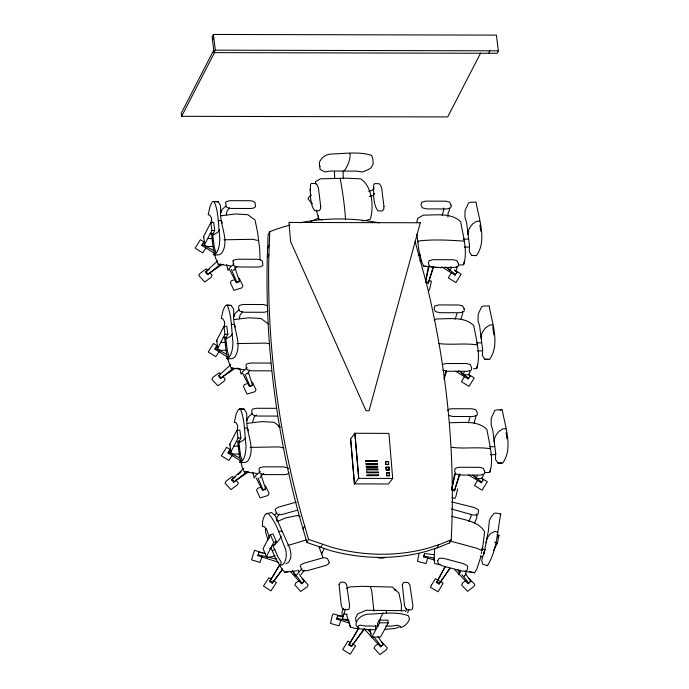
<?xml version="1.0" encoding="UTF-8"?>
<svg xmlns="http://www.w3.org/2000/svg" width="689" height="689" viewBox="0 0 689 689"><rect width="100%" height="100%" fill="white"/><g stroke="black" fill="none" stroke-linecap="round" stroke-linejoin="round"><path stroke-width="1.03" d="M401.325 610.997L401.386 604.606L398.914 593.057L392.411 587.045L361.708 586.313L349.28 586.95L346.722 588.587M469.476 245.138L469.304 251.786L471.689 255.43L476.418 255.602C487.442 240.745 478.674 218.344 476.073 202.101L470.587 202.256L468.58 202.919L465.058 210.533L464.937 217.19L466.574 222.513L469.597 246.473M482.567 348.935L482.395 355.584L484.78 359.227L489.509 359.4C500.533 344.543 491.765 322.142 489.164 305.899L483.678 306.045L481.671 306.708L478.149 314.33L478.037 320.988L479.665 326.31L482.688 350.262M495.667 452.733L495.486 459.382L497.871 463.025L502.6 463.197C513.624 448.341 504.856 425.931 502.255 409.688L496.769 409.843L494.771 410.506L491.24 418.128L491.128 424.786L492.764 430.108L495.779 454.06M289.897 225.139A195.995 169.391 27.3 0 0 269.761 231.685L268.822 257.143A1059.398 915.612 27.3 0 0 301.214 513.934L308.569 539.409L306.949 542.553L330.884 550.7A174.239 150.59 27.3 0 0 427.697 550.924L438.85 547.29L449.59 542.889L451.209 539.745A1059.398 915.612 27.3 0 0 426.37 283.067L415.045 241.193M309.938 190.112L309.99 189.182M310.61 195.443L310.661 194.505M348.014 619.549L343.682 619.239L342.554 618.472L345.439 609.145M211.23 223.245L211.523 217.931L209.645 214.951L208.19 214.787L210.085 206.14L212.143 202.144L213.34 201.481L218.068 201.662L220.454 205.296L220.79 212.617M224.321 327.042L224.614 321.72L222.736 318.749L221.281 318.576L223.176 309.929L225.234 305.942L226.431 305.279L231.159 305.451L233.545 309.094L233.881 316.415M237.472 429.772L237.705 425.518L235.827 422.546L234.372 422.374L236.267 413.727L238.334 409.74L239.531 409.077L244.251 409.249L246.636 412.892L246.981 420.212M434.768 548.513L434.036 559.382L434.716 563.593L439.961 564.799M334.458 171.501L334.647 178.701M343.079 171.527L343.277 178.727M226.285 214.873L226.931 211.359L229.471 208.035M239.376 318.662L240.03 315.149L242.562 311.833M252.467 422.46L254.146 416.957L256.411 414.959M442.105 215.373L443.776 209.869L443.587 208M455.196 319.171L456.876 313.667M460.95 319.188L462.62 313.676L462.431 311.816M468.287 422.968L469.967 417.456M474.041 422.986L475.72 417.474L475.531 415.605M425.785 280.363L428.472 266.187M451.967 487.95L454.654 473.782M418.964 553.663L417.474 561.311L426.035 563.602L427.809 557.78M434.828 560.14L423.761 556.97L424.57 553.56L434.036 554.671M423.761 556.97L424.57 553.56M459.348 570.259L458.831 574.704L460.261 572.163L460.114 570.363M480.552 557.298L480.905 555.48M481.258 553.655L481.611 551.837M481.964 550.011L482.317 548.194M493.479 550.666L497.484 542.906L498.965 535.258L497.062 534.75M433.476 267.358L428.239 283.213L425.397 282.387L429.135 266.083M459.985 473.937L454.421 490.809L451.588 489.982L455.326 473.679M349.823 623.226L336.835 619.178L337.722 615.785L342.958 616.517M336.835 619.178L337.722 615.785M340.891 620.1L339.014 625.888L330.496 623.399L332.201 615.811L333.235 613.821L341.744 616.311M457.634 488.785L455.92 496.373L454.895 498.362L452.053 497.536M211.514 223.012L211.979 221.023M416.767 222.297L417.706 218.31L423.468 215.106C435.586 215.261 451.381 212.333 460.7 221.824C462.982 235.681 467.857 250.546 463.783 264.404M464.42 260.855L463.49 264.843L458.254 265.024M477.511 364.653L476.581 368.641L473.438 368.753M490.602 468.451L489.672 472.439L485.487 472.585M278.83 562.379L257.919 555.696L258.875 552.328L265.153 553.25M261.984 556.729L259.994 562.482L251.519 559.795L254.482 550.278L262.948 552.966M343.475 608.396L341.925 612.22L342.554 618.472M406.734 608.542L405.528 611.703M407.664 612.952L408.698 609.291M428.239 283.213L433.209 266.755M444.129 377.753L446.3 370.553M454.421 490.809L459.391 474.351M476.874 368.202C480.948 354.344 476.073 339.479 473.791 325.621C464.472 316.13 448.677 319.059 436.559 318.904L434.087 320.273M489.965 471.999C494.039 458.142 489.173 443.277 486.882 429.419C477.563 419.92 461.768 422.857 449.65 422.693M468.908 521.495L471.147 516.07L471 514.261M474.609 523.02L476.857 517.594L476.555 513.977M443.992 379.217L446.567 371.147M220.756 212.677L222.211 209.344L225.983 206.028M233.847 316.475L235.302 313.142L239.074 309.826M246.938 420.273L248.402 416.94L252.165 413.624M480.379 558.211L476.719 569.303L474.557 572.748L465.187 571.414M258.556 553.189L258.875 552.328M257.919 555.696L258.229 554.834L276.677 559.132M215.063 253.664L201.86 245.413L203.6 242.373L203.272 243.26M214.951 349.211L216.69 346.162L214.951 349.211L227.275 356.911M228.042 453.009L229.79 449.96L228.042 453.009L240.366 460.708M222.099 264.438L207.475 274.575L205.511 272.413L205.856 271.647L217.655 260.847M207.475 274.575L220.652 264.145M230.746 364.645L218.947 375.445L218.602 376.211L220.566 378.373L235.199 368.227M220.566 378.373L232.891 368.589M248.29 472.025L233.657 482.162L231.693 480.009L232.038 479.243L243.837 468.442M233.657 482.162L246.843 471.741M212.427 241.641L212.935 240.53M225.518 345.439L226.026 344.328M238.609 449.228L239.117 448.126M417.853 242.252L418.421 241.012C433.424 239.195 449.073 240.142 464.145 241.124M272.439 551.346L272.956 550.253L274.842 549.46M282.611 569.519L272.181 583.17L269.692 581.542L279.829 564.463M272.181 583.17L282.636 568.821M364.903 628.471L351.39 646.523L348.867 644.956L358.848 627.808M351.39 646.523L364.223 628.661M450.167 568.253L439.048 584.039L436.49 582.524L445.016 566.978M439.048 584.039L449.616 568.477M213.366 34.45L212.1 36.913L214.081 52.631L497.096 53.294L498.371 50.831L496.381 35.113L213.366 34.45L215.356 50.168L214.081 52.631M212.496 40.057L213.771 37.594M213.702 50.271L181.241 113.168L181.638 116.312L447.678 116.932L480.629 53.087M181.638 116.312L214.589 52.459M213.668 246.541L207.148 246.421L204.788 245.413L203.625 236.482L210.834 222.521L213.711 222.53L214.718 230.514L213.004 233.838L210.128 233.829M204.633 244.466L211.842 230.505L210.834 222.521M269.761 231.685L268.133 234.828L267.203 260.287A1059.398 915.612 27.3 0 0 299.594 517.077L306.949 542.553M226.759 350.339L220.239 350.219L217.879 349.202L216.725 340.28L223.925 326.319L226.802 326.319L227.809 334.303L226.095 337.636L223.219 337.627M267.642 248.341L269.261 245.206M217.724 348.264L224.933 334.303L223.925 326.319M267.298 257.66L268.925 254.517M239.85 454.137L233.33 454.017L230.97 453L229.816 444.078L237.025 430.108L239.893 430.117L240.9 438.101L239.186 441.425L236.31 441.425M230.824 452.062L238.024 438.101L237.025 430.108M373.938 188.002L372.327 190.259L368.71 191.215M374.609 193.325L372.999 195.59L369.382 196.537M488.604 53.268L489.879 50.814M272.009 545.705L274.67 544.956L276.384 541.632L272.965 533.975L270.303 534.724L263.095 548.685L266.617 557.125L268.762 557.384L275.032 555.704M276.384 541.632L273.722 542.381L266.514 556.35L266.617 557.125M303.048 529.023L304.667 525.879M428.704 290.775L429.738 288.777L431.443 281.19L428.61 280.363M320.798 547.617L322.426 544.482M324.321 548.461L321.358 554.197A10.542 9.112 27.3 0 0 322.374 552.044M464.257 372.215L462.698 374.738L461.69 372.172M370.114 628.979L370.992 635.465L371.853 637.118L380.474 637.136L388.243 622.83L387.907 620.169L379.286 620.143L377.563 623.467L377.899 626.129M379.286 620.143L379.622 622.804L371.853 637.118M437.015 547.893L438.635 544.749M477.348 476.013L475.789 478.536L474.781 475.97M497.682 537.756L498.965 535.258M436.49 582.524L445.309 566.616M348.867 644.956L358.693 628.385M269.692 581.542L279.14 565.979M229.592 269.588L236.318 282.766L236.792 282.034L239.427 281.224L234.837 267.272M239.427 281.224L238.945 281.947L236.318 282.766M242.683 373.386L249.409 386.563L249.892 385.831L252.518 385.013L248.255 372.069M252.518 385.013L252.045 385.745L249.409 386.563M256.256 478.123L262.5 490.353L262.983 489.629L265.609 488.811L261.019 474.867M265.609 488.811L265.136 489.543L262.5 490.353M201.86 245.413L202.799 243.984M205.899 248.014L202.704 252.854L195.133 248.143L200.421 239.703L204.624 242.313M219.524 351.002L215.803 356.652L208.233 351.941L213.512 343.492L217.724 346.111M232.615 454.8L228.894 460.441L221.324 455.739L226.603 447.29L230.815 449.908M451.476 272.663L448.315 277.882L455.885 282.593L461.174 274.153L455.283 270.484M441.701 266.893L455.033 275.152L456.988 272.241L454.611 270.157M464.567 376.461L461.406 381.68L468.976 386.391L474.265 377.951L468.374 374.282M455.687 371.242L468.124 378.95L470.079 376.03L468.494 374.644M477.658 480.259L474.497 485.478L482.076 490.189L487.356 481.74L481.473 478.08M468.778 475.04L481.223 482.748L483.17 479.828L481.585 478.442M290.276 571.388L301.412 583.712L304.099 581.473L299.491 574.359M304.099 581.473L301.412 583.712M364.455 629.238L380.586 646.816L383.23 644.516L377.977 636.55M383.23 644.516L380.586 646.816M454.473 569.39L468.158 583.626L470.742 581.266L465.316 573.42M470.742 581.266L468.158 583.626M456.454 273.008L456.988 272.241M455.033 275.152L455.567 274.386L445.482 266.936M468.124 378.95L468.658 378.183L458.573 370.734M469.545 376.797L470.079 376.03M481.223 482.748L481.749 481.981L472.508 475.152M482.636 480.595L483.17 479.828M447.299 410.532L449.357 409.137L451.829 408.732L471.956 408.775L475.823 409.697L477.253 412.694L477.253 414.769L476.573 415.639L472.93 416.544L452.802 416.492L448.548 415.407M289.139 472.861L287.098 474.221L284.626 474.635L264.498 474.583L260.631 473.67L259.71 472.792L259.185 470.716L259.185 468.623L259.882 467.719L263.525 466.823L283.653 466.866L287.563 467.814M392.704 478.459L388.475 483.971L354.396 483.893L350.615 438.85L354.904 433.252L358.745 478.373L392.704 478.459L388.923 433.407L355.016 433.26M365.816 460.76L377.193 460.717L377.193 461.458L365.876 461.432L365.816 460.76L377.193 460.717M365.876 461.432L365.876 460.691M366.057 463.576L366.169 464.171L377.434 464.274L366.169 464.171L366.057 463.576L377.434 463.533L377.434 464.274M366.29 466.393L377.667 466.35L377.667 467.09L366.35 467.056L366.29 466.393L377.667 466.35M354.396 483.893L358.685 478.304L354.904 433.252M366.582 469.872L366.582 469.131L377.908 469.157L377.899 469.898L366.582 469.872L366.531 469.209L377.908 469.157M366.815 472.688L366.824 471.948L366.815 472.688L378.201 472.645L366.875 472.62M366.996 475.582L378.373 475.531L378.321 474.867L366.996 474.842L366.996 475.582L378.373 475.531M377.667 467.09L366.402 466.987L366.35 466.315M388.691 464.369L385.78 464.481L385.539 461.664L388.458 461.561L388.605 464.481L388.458 461.561M378.08 472.051L366.763 472.025M385.78 464.481L385.625 461.552M378.321 474.867L378.321 475.608M386.012 467.288L388.932 467.185L389.078 470.113L386.253 470.105L386.012 467.288L388.932 467.185M386.253 470.105L386.098 467.185M386.486 472.921L389.406 472.818L389.552 475.746L386.727 475.737L386.486 472.921L389.406 472.818M386.727 475.737L386.572 472.809M274.696 514.795L276.866 512.478M279.295 514.072L276.814 517.603L276.72 521.048M301.911 568.658L295.891 575.832L294.892 575.246L292.489 570.501M304.34 570.251L301.214 574.333M259.968 478.028L261.536 475.505L263.792 473.515M234.122 263.913L229.601 267.9L228.033 270.424L226.629 264.662M236.861 266.583L233.786 270.441L233.218 269.795M247.213 367.711L242.692 371.698L241.133 374.222L239.72 368.46M249.952 370.381L246.877 374.23L246.309 373.584M260.304 471.509L255.783 475.488L254.224 478.02L252.811 472.258M212.488 233.226L214.253 247.205L215.881 252.527L214.589 254.163L213.177 254.327L214.537 254.99C219.102 251.003 219.576 244.268 219.86 238.558C218.31 226.293 218.964 212.944 214.201 201.481M225.579 337.024L227.344 350.994L228.972 356.325L227.68 357.961L226.268 358.116L227.628 358.788C232.193 354.801 232.667 348.066 232.951 342.347C231.401 330.091 232.055 316.742 227.292 305.279M238.67 440.822L240.435 454.792L242.072 460.114L240.78 461.751L239.359 461.914L240.728 462.586C245.293 458.59 245.766 451.863 246.042 446.145C244.492 433.889 245.146 420.54 240.383 409.077M205.511 272.413L209.447 269.037M231.693 480.009L235.638 476.624M237.998 474.6L241.15 471.896M465.686 580.586L462.569 583.006L461.544 585.004L467.59 591.351L473.825 586.503L474.85 584.513L468.804 578.166M343.553 171.07L344.336 170.484A53.768 13.806 -89.9 0 0 349.134 161.174L350.201 156.093L349.866 153.432M311.376 195.142L308.982 196.89L307.949 198.888L312.53 203.918M378.227 643.741L375.031 646.084L374.006 648.082L379.889 654.55L386.279 649.873L387.304 647.875L381.422 641.407M299.155 580.612L295.891 582.86L294.858 584.858L300.576 591.446L307.113 586.942L308.147 584.944L302.428 578.355M285.961 563.835L288.648 562.241L290.706 558.254L290.93 554.266L290.017 548.806L275.221 515.605L271.371 512.461L265.394 514.235C263.034 517.895 261.941 522.383 262.638 526.706L264.042 526.491L266.462 528.868L269.563 538.057M500.205 410.351L501.403 409.688M315.743 181.448L320.574 178.795L347.377 178.201L360.829 178.89C372.43 186.865 373.851 206.571 370.424 219.076L366.281 220.402L362.026 220.833M310.739 221.574L318.344 218.18M267.823 311.359L264.154 312.281L244.027 312.238L240.16 311.325L239.238 310.446L238.704 308.362L238.713 306.278L239.41 305.373L243.045 304.478L263.172 304.521L267.427 305.606M442.131 364.55L446.119 363.491L466.246 363.534L470.113 364.447L471.543 367.444L471.543 369.528L470.863 370.398L467.228 371.293L447.101 371.25L442.846 370.165M212.737 235.225L217.328 232.572A53.768 23.254 -7.2 0 0 219.507 229.911M225.828 339.022L230.419 336.37A53.768 23.254 -7.2 0 0 232.598 333.709M238.919 442.82L243.518 440.168A53.768 23.254 -7.2 0 0 245.689 437.506M277.434 521.435L285.685 517.939L297.484 515.493L300.24 516.621M451.209 539.745L440.469 544.155L429.316 547.781A174.239 150.59 27.3 0 1 332.511 547.557L308.569 539.409M306.105 539.969L287.735 545.533M399.207 627.093L395.055 628.411L384.419 629.496M235.337 279.493L231.392 280.724L230.359 282.714L233.984 290.319L241.873 287.864L242.907 285.875L239.281 278.27M248.428 383.291L244.483 384.514L243.45 386.512L247.075 394.108L254.973 391.662L255.998 389.673L252.372 382.068M261.519 487.089L257.574 488.312L256.541 490.31L260.166 497.906L268.064 495.46L269.089 493.462L265.463 485.866M296.261 502.135L278.666 507.087L275.583 508.938L275.212 510.015L276.995 514.011L279.321 514.657L281.982 514.537L297.51 510.161M278.425 531.684L281.086 530.935L282.077 531.787M269.614 548.599L271.612 548.039M270.811 547.695L275.29 557.728L281.741 568.847L284.781 572.301L287.899 571.551M221.212 215.743L235.629 213.986L247.902 214.692L255.042 220.015L257.652 232.658L259.667 248.626L260.08 259.934M234.303 319.541L248.72 317.784L260.993 318.49L268.142 323.804M247.394 423.339L261.82 421.582L274.093 422.279L280.44 427.016M418.223 255.188L420.324 254.904M500.283 514.063L500.722 514.011C497.424 531.21 496.907 550.39 487.476 565.686L482.886 564.3L481.654 560.303L484.419 551.312L483.85 554.18L488.303 531.236L489.405 520.453L491.464 516.466L494.047 513.494L495.632 512.986L500.722 514.011M284.781 572.301L297.235 570.733M467.96 239.057L463.387 239.143M468.968 247.041L464.395 247.127M481.051 342.855L476.487 342.941M482.059 350.839L477.486 350.925M494.142 446.644L489.578 446.739M495.15 454.628L490.585 454.723M266.988 513.512L268.245 513.46C277.142 523.054 280.337 537.067 285.479 548.944C286.753 553.904 286.719 559.502 283.661 563.826L281.723 565.204L279.553 564.653L280.811 564.119L281.267 562.069L278.098 557.212L272.973 545.714L277.322 542.217A53.768 18.379 -24 0 0 281.198 536.128M416.845 234.269L418.852 250.236L421.806 262.216L423.744 266.212L425.836 266.143M214.537 254.99L219.18 254.835L221.522 253.509C230.272 240.702 219.36 225.165 220.669 211.282M227.628 358.788L232.271 358.633L234.613 357.307C243.372 344.491 232.451 328.954 233.769 315.08M240.728 462.586L245.362 462.431L247.704 461.105C256.463 448.289 245.542 432.752 246.86 418.878M471.689 255.43L475.565 255.602M484.78 359.227L488.656 359.4M497.871 463.025L501.747 463.197L501.239 462.534M215.356 50.168L498.371 50.831M218.017 220.592L220.893 220.601L222.013 221.927L222.134 223.262M479.639 221.203L476.762 221.195L472.775 223.847A53.768 23.254 -7.2 0 0 467.969 233.158L468.089 234.493M211.842 230.505L214.718 230.514M207.527 238.54L212.66 238.558M231.108 324.39L233.984 324.39L235.113 325.725L235.225 327.06M492.73 325.001L489.853 324.993L485.866 327.645A53.768 23.254 -7.2 0 0 481.06 336.955L481.18 338.29M224.933 334.303L227.809 334.303M220.618 342.338L225.751 342.355M270.562 363.077L250.434 363.025L246.791 363.921L246.094 364.834L246.085 366.918L246.619 369.003L247.54 369.872L251.407 370.785L271.535 370.837M462.698 374.738L468.442 374.756L470.01 372.232L469.82 370.363M276.263 408.319L256.136 408.276L252.501 409.171L251.804 410.076L251.795 412.16L252.329 414.244L253.251 415.114L257.118 416.035L277.245 416.078M244.199 428.179L247.075 428.188L248.204 429.523L248.316 430.858M505.821 428.799L502.944 428.791L498.957 431.443A53.768 23.254 -7.2 0 0 494.151 440.753L494.271 442.088M238.024 438.101L240.9 438.101M350.615 438.85L354.508 483.893M233.709 446.136L238.842 446.145M385.539 461.664L388.372 461.664M386.34 469.993L389.164 470.001M386.813 475.625L389.638 475.634M475.789 478.536L481.542 478.554L483.101 476.021L482.911 474.161M347.342 614.226L343.759 614.02M379.622 622.804L388.243 622.83M377.761 626.06L365.816 626.034L359.951 625.13L358.03 626.241L358.022 627.567L356.17 625.569L356.11 622.908C357.669 617.887 362.595 614.993 367.538 614.157C380.931 613.933 395.589 611.057 408.353 615.708L409.516 619.041C408.026 623.02 404.856 626.413 400.74 627.67L400.395 626.344L397.329 625.216L391.697 626.094L385.719 626.077M419.653 260.709L421.806 260.761M223.916 239.789L252.872 239.316L258.659 240.642M237.007 343.578L265.963 343.113L269.821 343.992M250.098 447.376L279.062 446.903L283.877 448.014M211.575 232.994C212.453 243.544 213.435 254.637 218.155 264.266L223.417 264.473M224.666 336.783C225.544 347.342 226.526 358.435 231.246 368.064L233.356 368.15M236.508 368.271L238.609 368.348M237.774 442.579L239.453 455.885L242.399 467.865L244.345 471.862L248.548 472.025M438.652 343.518C451.467 345.258 464.541 342.881 477.236 344.922M451.743 447.307C464.558 449.047 477.632 446.67 490.327 448.711M423.744 266.212L441.442 267.685M451.803 501.936L474.351 507.543L477.899 509.412L478.519 510.489L478.399 512.564L477.744 514.485L476.797 515.105L472.904 514.984L451.321 508.938M218.155 264.266L230.677 265.859M231.246 368.064L243.768 369.657M244.345 471.862L256.859 473.455M424.079 556.109L434.423 558.202M451.691 516.259C462.784 519.739 478.493 520.72 484.625 531.848L482.248 550.744L477.158 548.341L449.865 540.943M337.154 618.317L349.487 621.099M469.312 571.543L474.557 572.748M497.699 532.192L494.848 531.434L490.878 533.398A53.768 26.225 11 0 0 486.072 542.708M494.633 542.148L497.484 542.906M481.714 548.875L485.788 549.96M480.233 556.523L482.266 557.065M425.802 281.655L428.644 282.49M451.993 489.25L454.826 490.077M316.449 210.111L318.671 218.956L322.254 220.032M394.125 589.818L395.925 590.352M346.653 615.122L350.322 626.981L354.801 628.316L367.909 629.677L375.1 629.694L375.677 628.652L375.583 625.595M404.469 610.695L366.195 610.265L357.712 613.865L355.653 617.852L355.808 621.263M385.34 610.532L386.236 610.876L386.572 613.537M202.187 244.517L214.529 250.874M215.278 348.315L226.672 354.18M228.369 452.113L239.763 457.978M436.86 581.783L439.427 583.299M350.503 642.673L347.979 641.097L342.7 649.546L350.27 654.249L355.55 645.808L352.191 643.715M349.237 644.206L351.76 645.782M271.44 579.32L268.951 577.692L263.465 586.012L270.923 590.886L276.41 582.575L273.094 580.405M270.062 580.793L272.551 582.42M287.907 467.952L288.613 468.692M207.561 270.295L206.252 268.856L199.87 273.533L198.837 275.531L204.728 281.999L211.11 277.322L212.143 275.333L209.525 272.456M205.856 271.647L207.811 273.809M220.652 374.093L219.352 372.654L212.961 377.331L211.928 379.329L217.819 385.797L224.201 381.12L225.234 379.131L222.616 376.254M218.947 375.445L220.902 377.598M233.752 477.89L232.443 476.452L226.052 481.129L225.027 483.127L230.91 489.595L237.292 484.918L238.325 482.92L235.707 480.052M232.038 479.243L234.002 481.396M454.783 270.312L455.351 270.958L455.885 270.424L456.919 268.434L456.729 266.565M457.892 569.803L459.236 571.439M461.931 574.704L468.666 582.885M367.995 629.427L371.268 633.587M373.894 636.92L381.095 646.075M292.825 571.241L301.92 582.972M319.438 165.231L320.161 169.537L324.975 171.914L330.617 171.036L356.489 171.096L362.354 172.009L368.279 169.649L371.182 167.737L373.24 163.749L372.783 158.694L371.621 155.361C358.728 151.296 344.233 153.681 330.832 154.052C325.802 154.422 320.962 157.669 319.377 162.561L319.438 165.231L320.196 166.557M278.244 425.509L279.019 427.111M298.242 569.975L299.112 571.913M270.303 534.724L273.722 542.381M231.375 269.442L236.792 282.034M244.888 374.213L249.892 385.831M257.979 478.011L262.983 489.629M319.033 546.937L322.831 557.203M268.012 540.012L265.799 533.097L265.429 528.885M370.337 586.33L371.767 590.998L373.912 611.332M340.194 178.184C342.571 191.783 344.707 205.667 345.516 219.464M464.403 575.642L464.532 576.228L465.971 573.687L465.747 570.983M448.599 268.374L449.607 270.941L451.166 268.417L450.976 266.557M349.978 624.94L350.322 626.981M203.625 236.482L203.78 237.429M216.725 340.28L216.871 341.219M229.816 444.078L229.971 445.016M486.942 565.135L487.037 565.747M479.94 225.148L480.698 231.134M492.781 326.948L493.789 334.932M506.122 432.744L506.88 438.729M449.34 208.018L449.529 209.878L448.074 213.211L447.936 217.061M388.846 467.297L389.078 470.113M389.319 472.93L389.552 475.746M378.14 471.974L378.14 472.714M315.519 181.948L315.7 184.006M318.404 215.872L318.671 218.956M379.751 620.427A53.768 13.806 -89.9 0 1 383.093 613.029M300.344 222.728A195.995 169.391 27.3 0 1 379.251 222.857M449.702 540.77A1059.398 915.612 27.3 0 1 449.59 542.889M385.211 557.392A10.542 9.112 27.3 0 1 377.434 557.522M225.613 202.48L226.138 206.648L227.069 207.527L230.936 208.44L251.063 208.491L253.526 208.078L255.567 206.717L255.042 202.549L252.648 201.145L250.081 200.723L229.954 200.68L226.311 201.576L225.613 202.48M233.003 261.036L233.528 265.205L234.449 266.075L238.316 266.996L258.444 267.039L260.916 266.634L262.957 265.274L262.431 261.105L260.037 259.693L257.462 259.279L237.335 259.228L233.7 260.132L233.003 261.036M451.071 205.098L451.062 207.182L450.382 208.052L446.748 208.948L426.62 208.896L422.366 207.82L421.022 205.029L421.659 202.204L425.638 201.136L445.766 201.188L449.633 202.101L451.071 205.098M458.452 263.646L458.452 265.73L457.772 266.6L454.137 267.496L434.001 267.453L429.747 266.367L428.403 263.577L429.04 260.752L433.028 259.693L453.155 259.736L457.022 260.657L458.452 263.646M464.162 308.896L464.162 310.972L463.482 311.841L459.839 312.746L439.711 312.694L435.457 311.617L434.113 308.827L434.75 305.994L438.729 304.934L458.865 304.986L462.724 305.899L464.162 308.896M484.643 471.242L484.634 473.326L483.954 474.196L480.319 475.091L460.192 475.048L455.937 473.963L454.594 471.173L455.222 468.348L459.21 467.28L479.337 467.331L483.204 468.244L484.643 471.242M437.704 560.691L438.17 563.628L442.054 565.747L462.018 571.078L465.91 571.207L466.866 570.587L467.512 568.658L467.642 566.591L467.013 565.505L463.464 563.645L443.501 558.305L439.212 558.245L437.704 560.691M320.712 206.347L320.557 208.681L319.317 210.748L314.813 210.739C309.499 204.444 310.317 192.153 310.515 184.23L311.376 183.507L315.881 183.515L317.431 185.307L318.361 187.718L320.712 206.347M339.048 584.453L341.244 605.407L342.666 608.887L343.708 609.644L348.212 609.653L349.09 608.904L349.633 605.433L346.541 584.47L344.776 582.42L342.485 582.093L340.271 582.412L339.048 584.453M383.971 206.493L383.816 208.827L382.576 210.903L378.072 210.894C372.758 204.59 373.576 192.3 373.774 184.376L374.635 183.653L379.139 183.662L380.69 185.453L381.62 187.864L383.971 206.493M402.307 584.599L404.503 605.562L405.924 609.033L406.966 609.791L411.471 609.808L412.349 609.05L412.892 605.579L409.8 584.616L408.034 582.567L405.743 582.239L403.53 582.558L402.307 584.599M420.307 222.762L369.046 410.756L366.057 410.756L290.569 241.494L288.967 222.452L420.307 222.762M329.282 562.525L327.818 564.42L325.664 565.471L307.036 570.716L303.169 570.828L302.04 570.199L300.258 566.194L300.628 565.118L303.711 563.266L322.34 558.021L324.855 557.763L327.499 558.529L329.282 562.525M431.417 585.237L430.384 587.235L438.066 591.773L443.156 583.204L435.474 578.665L431.417 585.237M218.068 201.662L213.34 201.481L218.068 201.662M231.159 305.451L226.431 305.279L231.116 305.46M244.251 409.249L239.531 409.077L244.251 409.249"/></g></svg>
